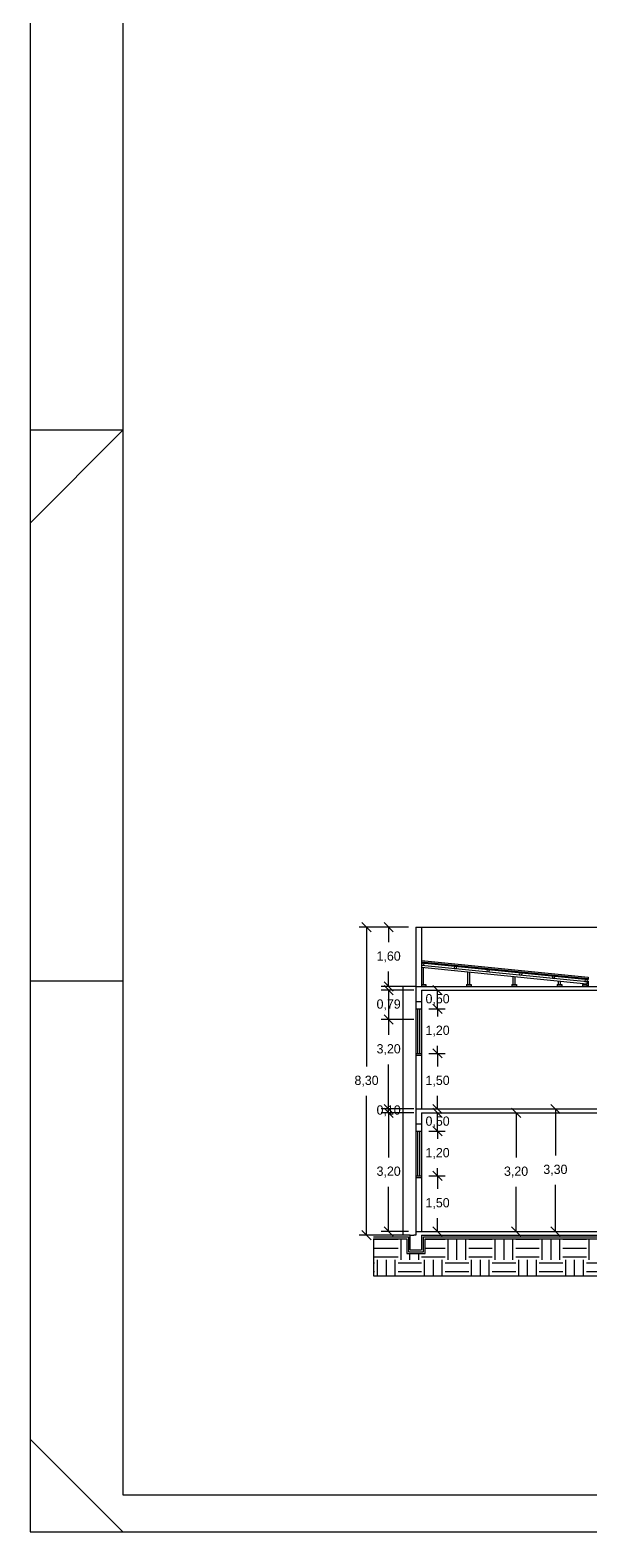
# Model space of a CAD drawing. Header units: inches. Extents: x 1211 to 1586, y 4594 to 4984.
# Drawn here: x 1280.53 to 1295.63, y 4593.59 to 4634.08 of the extents above; entities that cross this region are included whole.
import ezdxf

# ---------------------------------------------------------------- set-up
doc = ezdxf.new("R2010")
doc.units = ezdxf.units.IN
doc.header["$MEASUREMENT"] = 0
for name, color, linetype in [('1', 1, 'Continuous'), ('PAREDE', 5, 'Continuous'), ('S2MARGF', 4, 'Continuous'), ('S2MARGG', 13, 'Continuous'), ('Vão', 2, 'Continuous')]:
    doc.layers.add(name, color=color, linetype=linetype)
doc.dimstyles.new('COTA', dxfattribs={"dimtxt": 0.25, "dimasz": 0.25, "dimexe": 0.2, "dimexo": 0.2, "dimgap": 0.25, "dimtad": 1, "dimtih": 1, "dimtoh": 1, "dimzin": 1, "dimtxsty": 'Standard', "dimblk": 'OBLIQUE', "dimcen": 0.5, "dimclrd": 8, "dimclre": 8, "dimclrt": 8, "dimazin": 0, "dimtfac": 1, "dimtmove": 0, "dimatfit": 1, "dimldrblk": 'OBLIQUE', "dimfxl": 1, "dimarcsym": 0})
doc.dimstyles.new('ISO-25', dxfattribs={"dimtxt": 0.25, "dimasz": 0.25, "dimexe": 0.2, "dimexo": 0.2, "dimgap": 0.25, "dimtad": 1, "dimtih": 1, "dimtoh": 1, "dimzin": 1, "dimtxsty": 'Standard', "dimblk": 'OBLIQUE', "dimcen": 0.5, "dimclrd": 8, "dimclre": 8, "dimclrt": 8, "dimazin": 0, "dimtfac": 1, "dimtmove": 0, "dimatfit": 1, "dimldrblk": 'OBLIQUE', "dimfxl": 1, "dimarcsym": 0})

# ---------------------------------------------------------------- blocks, each defined once
blk = doc.blocks.new('_OBLIQUE')
at = {"color": 0, "linetype": 'ByBlock'}
blk.add_line((-0.5, -0.5), (0.5, 0.5), dxfattribs=at)
blk = doc.blocks.new('*D353')
at = {"color": 8, "lineweight": -2, "transparency": 16777216}
for p, q in [((1293.64, 4604.89), (1293.64, 4603.686)), ((1293.782, 4604.89), (1293.84, 4604.89)), ((1293.64, 4601.69), (1293.64, 4602.894)), ((1293.782, 4601.69), (1293.84, 4601.69))]:
    blk.add_line(p, q, dxfattribs=at)
at = {"layer": 'Defpoints', "color": 0, "transparency": 16777216}
for p in [(1293.582, 4604.89), (1293.582, 4601.69), (1293.64, 4601.69)]:
    blk.add_point(p, dxfattribs=at)
at = {"color": 8, "lineweight": -2, "transparency": 16777216, "xscale": 0.25, "yscale": 0.25, "zscale": 0.25}
for p, rotation in [((1293.64, 4604.89), 90), ((1293.64, 4601.69), 270)]:
    blk.add_blockref('_OBLIQUE', p, dxfattribs=dict(at, rotation=rotation))
at = {"color": 8, "transparency": 16777216, "insert": (1293.64, 4603.29), "char_height": 0.25, "attachment_point": 5}
blk.add_mtext('3,20', dxfattribs=at)
blk = doc.blocks.new('*D356')
at = {"layer": '1', "color": 8, "lineweight": -2, "transparency": 16777216}
for p, q in [((1294.701, 4604.99), (1294.701, 4603.736)), ((1294.701, 4601.69), (1294.701, 4602.944))]:
    blk.add_line(p, q, dxfattribs=at)
at = {"layer": 'Defpoints', "color": 0, "transparency": 16777216}
for p in [(1294.701, 4604.99), (1294.701, 4601.69), (1294.701, 4601.69)]:
    blk.add_point(p, dxfattribs=at)
at = {"layer": '1', "color": 8, "lineweight": -2, "transparency": 16777216, "xscale": 0.25, "yscale": 0.25, "zscale": 0.25}
for p, rotation in [((1294.701, 4604.99), 90), ((1294.701, 4601.69), 270)]:
    blk.add_blockref('_OBLIQUE', p, dxfattribs=dict(at, rotation=rotation))
at = {"layer": '1', "color": 8, "transparency": 16777216, "insert": (1294.701, 4603.34), "char_height": 0.25, "attachment_point": 5}
blk.add_mtext('3,30', dxfattribs=at)
blk = doc.blocks.new('*D357')
at = {"layer": '1', "color": 8, "lineweight": -2, "transparency": 16777216}
for p, q in [((1291.285, 4603.19), (1291.723, 4603.19)), ((1291.523, 4603.19), (1291.523, 4602.836)), ((1291.523, 4601.69), (1291.523, 4602.044)), ((1291.285, 4601.69), (1291.723, 4601.69))]:
    blk.add_line(p, q, dxfattribs=at)
at = {"layer": 'Defpoints', "color": 0, "transparency": 16777216}
for p in [(1291.085, 4603.19), (1291.085, 4601.69), (1291.523, 4601.69)]:
    blk.add_point(p, dxfattribs=at)
at = {"layer": '1', "color": 8, "lineweight": -2, "transparency": 16777216, "xscale": 0.25, "yscale": 0.25, "zscale": 0.25}
for p, rotation in [((1291.523, 4603.19), 90), ((1291.523, 4601.69), 270)]:
    blk.add_blockref('_OBLIQUE', p, dxfattribs=dict(at, rotation=rotation))
at = {"layer": '1', "color": 8, "transparency": 16777216, "insert": (1291.523, 4602.44), "char_height": 0.25, "attachment_point": 5}
blk.add_mtext('1,50', dxfattribs=at)
blk = doc.blocks.new('*D358')
at = {"layer": '1', "color": 8, "lineweight": -2, "transparency": 16777216}
for p, q in [((1291.523, 4604.39), (1291.523, 4604.64)), ((1291.285, 4604.39), (1291.723, 4604.39)), ((1291.523, 4604.39), (1291.523, 4604.186)), ((1291.523, 4603.19), (1291.523, 4603.394)), ((1291.285, 4603.19), (1291.723, 4603.19)), ((1291.523, 4603.19), (1291.523, 4602.94))]:
    blk.add_line(p, q, dxfattribs=at)
at = {"layer": 'Defpoints', "color": 0, "transparency": 16777216}
for p in [(1291.085, 4604.39), (1291.523, 4604.39), (1291.085, 4603.19)]:
    blk.add_point(p, dxfattribs=at)
at = {"layer": '1', "color": 8, "lineweight": -2, "transparency": 16777216, "xscale": 0.25, "yscale": 0.25, "zscale": 0.25}
for p, rotation in [((1291.523, 4604.39), 270), ((1291.523, 4603.19), 90)]:
    blk.add_blockref('_OBLIQUE', p, dxfattribs=dict(at, rotation=rotation))
at = {"layer": '1', "color": 8, "transparency": 16777216, "insert": (1291.523, 4603.79), "char_height": 0.25, "attachment_point": 5}
blk.add_mtext('1,20', dxfattribs=at)
blk = doc.blocks.new('*D359')
at = {"layer": '1', "color": 8, "lineweight": -2, "transparency": 16777216}
for p, q in [((1291.285, 4604.89), (1291.723, 4604.89)), ((1291.523, 4604.39), (1291.523, 4604.89)), ((1291.285, 4604.39), (1291.723, 4604.39))]:
    blk.add_line(p, q, dxfattribs=at)
at = {"layer": 'Defpoints', "color": 0, "transparency": 16777216}
for p in [(1291.085, 4604.89), (1291.523, 4604.89), (1291.085, 4604.39)]:
    blk.add_point(p, dxfattribs=at)
at = {"layer": '1', "color": 8, "lineweight": -2, "transparency": 16777216, "xscale": 0.25, "yscale": 0.25, "zscale": 0.25}
for p, rotation in [((1291.523, 4604.89), 90), ((1291.523, 4604.39), 270)]:
    blk.add_blockref('_OBLIQUE', p, dxfattribs=dict(at, rotation=rotation))
at = {"layer": '1', "color": 8, "transparency": 16777216, "insert": (1291.523, 4604.64), "char_height": 0.25, "attachment_point": 5}
blk.add_mtext('0,50', dxfattribs=at)
blk = doc.blocks.new('*D360')
at = {"layer": '1', "color": 8, "lineweight": -2, "transparency": 16777216}
for p, q in [((1291.285, 4606.49), (1291.723, 4606.49)), ((1291.523, 4606.49), (1291.523, 4606.136)), ((1291.285, 4604.99), (1291.723, 4604.99)), ((1291.523, 4604.99), (1291.523, 4605.344))]:
    blk.add_line(p, q, dxfattribs=at)
at = {"layer": 'Defpoints', "color": 0, "transparency": 16777216}
for p in [(1291.085, 4606.49), (1291.523, 4606.49), (1291.085, 4604.99)]:
    blk.add_point(p, dxfattribs=at)
at = {"layer": '1', "color": 8, "lineweight": -2, "transparency": 16777216, "xscale": 0.25, "yscale": 0.25, "zscale": 0.25}
for p, rotation in [((1291.523, 4606.49), 90), ((1291.523, 4604.99), 270)]:
    blk.add_blockref('_OBLIQUE', p, dxfattribs=dict(at, rotation=rotation))
at = {"layer": '1', "color": 8, "transparency": 16777216, "insert": (1291.523, 4605.74), "char_height": 0.25, "attachment_point": 5}
blk.add_mtext('1,50', dxfattribs=at)
blk = doc.blocks.new('*D361')
at = {"layer": '1', "color": 8, "lineweight": -2, "transparency": 16777216}
for p, q in [((1291.523, 4607.69), (1291.523, 4607.94)), ((1291.285, 4607.69), (1291.723, 4607.69)), ((1291.523, 4607.69), (1291.523, 4607.486)), ((1291.523, 4606.49), (1291.523, 4606.694)), ((1291.285, 4606.49), (1291.723, 4606.49)), ((1291.523, 4606.49), (1291.523, 4606.24))]:
    blk.add_line(p, q, dxfattribs=at)
at = {"layer": 'Defpoints', "color": 0, "transparency": 16777216}
for p in [(1291.085, 4607.69), (1291.523, 4607.69), (1291.085, 4606.49)]:
    blk.add_point(p, dxfattribs=at)
at = {"layer": '1', "color": 8, "lineweight": -2, "transparency": 16777216, "xscale": 0.25, "yscale": 0.25, "zscale": 0.25}
for p, rotation in [((1291.523, 4607.69), 270), ((1291.523, 4606.49), 90)]:
    blk.add_blockref('_OBLIQUE', p, dxfattribs=dict(at, rotation=rotation))
at = {"layer": '1', "color": 8, "transparency": 16777216, "insert": (1291.523, 4607.09), "char_height": 0.25, "attachment_point": 5}
blk.add_mtext('1,20', dxfattribs=at)
blk = doc.blocks.new('*D362')
at = {"layer": '1', "color": 8, "lineweight": -2, "transparency": 16777216}
for p, q in [((1291.285, 4608.19), (1291.723, 4608.19)), ((1291.523, 4607.69), (1291.523, 4608.19)), ((1291.285, 4607.69), (1291.723, 4607.69))]:
    blk.add_line(p, q, dxfattribs=at)
at = {"layer": 'Defpoints', "color": 0, "transparency": 16777216}
for p in [(1291.085, 4608.19), (1291.523, 4608.19), (1291.085, 4607.69)]:
    blk.add_point(p, dxfattribs=at)
at = {"layer": '1', "color": 8, "lineweight": -2, "transparency": 16777216, "xscale": 0.25, "yscale": 0.25, "zscale": 0.25}
for p, rotation in [((1291.523, 4608.19), 90), ((1291.523, 4607.69), 270)]:
    blk.add_blockref('_OBLIQUE', p, dxfattribs=dict(at, rotation=rotation))
at = {"layer": '1', "color": 8, "transparency": 16777216, "insert": (1291.523, 4607.94), "char_height": 0.25, "attachment_point": 5}
blk.add_mtext('0,50', dxfattribs=at)
blk = doc.blocks.new('*D363')
at = {"layer": '1', "color": 8, "lineweight": -2, "transparency": 16777216}
for p, q in [((1290.735, 4604.89), (1290.002, 4604.89)), ((1290.202, 4604.89), (1290.202, 4603.686)), ((1290.202, 4601.69), (1290.202, 4602.894)), ((1290.735, 4601.69), (1290.002, 4601.69))]:
    blk.add_line(p, q, dxfattribs=at)
at = {"layer": 'Defpoints', "color": 0, "transparency": 16777216}
for p in [(1290.202, 4604.89), (1290.935, 4604.89), (1290.935, 4601.69)]:
    blk.add_point(p, dxfattribs=at)
at = {"layer": '1', "color": 8, "lineweight": -2, "transparency": 16777216, "xscale": 0.25, "yscale": 0.25, "zscale": 0.25}
for p, rotation in [((1290.202, 4604.89), 90), ((1290.202, 4601.69), 270)]:
    blk.add_blockref('_OBLIQUE', p, dxfattribs=dict(at, rotation=rotation))
at = {"layer": '1', "color": 8, "transparency": 16777216, "insert": (1290.202, 4603.29), "char_height": 0.25, "attachment_point": 5}
blk.add_mtext('3,20', dxfattribs=at)
blk = doc.blocks.new('*D364')
at = {"layer": '1', "color": 8, "lineweight": -2, "transparency": 16777216}
for p, q in [((1290.885, 4604.99), (1290.002, 4604.99)), ((1290.202, 4604.99), (1290.202, 4605.24)), ((1290.202, 4604.89), (1290.202, 4604.99)), ((1290.885, 4604.89), (1290.002, 4604.89)), ((1290.202, 4604.89), (1290.202, 4604.64))]:
    blk.add_line(p, q, dxfattribs=at)
at = {"layer": 'Defpoints', "color": 0, "transparency": 16777216}
for p in [(1290.202, 4604.99), (1291.085, 4604.99), (1291.085, 4604.89)]:
    blk.add_point(p, dxfattribs=at)
at = {"layer": '1', "color": 8, "lineweight": -2, "transparency": 16777216, "xscale": 0.25, "yscale": 0.25, "zscale": 0.25}
for p, rotation in [((1290.202, 4604.99), 270), ((1290.202, 4604.89), 90)]:
    blk.add_blockref('_OBLIQUE', p, dxfattribs=dict(at, rotation=rotation))
at = {"layer": '1', "color": 8, "transparency": 16777216, "insert": (1290.202, 4604.94), "char_height": 0.25, "attachment_point": 5}
blk.add_mtext('0,10', dxfattribs=at)
blk = doc.blocks.new('*D365')
at = {"layer": '1', "color": 8, "lineweight": -2, "transparency": 16777216}
for p, q in [((1290.885, 4608.19), (1290.002, 4608.19)), ((1290.202, 4608.19), (1290.202, 4606.986)), ((1290.202, 4604.99), (1290.202, 4606.194)), ((1290.885, 4604.99), (1290.002, 4604.99))]:
    blk.add_line(p, q, dxfattribs=at)
at = {"layer": 'Defpoints', "color": 0, "transparency": 16777216}
for p in [(1290.202, 4608.19), (1291.085, 4608.19), (1291.085, 4604.99)]:
    blk.add_point(p, dxfattribs=at)
at = {"layer": '1', "color": 8, "lineweight": -2, "transparency": 16777216, "xscale": 0.25, "yscale": 0.25, "zscale": 0.25}
for p, rotation in [((1290.202, 4608.19), 90), ((1290.202, 4604.99), 270)]:
    blk.add_blockref('_OBLIQUE', p, dxfattribs=dict(at, rotation=rotation))
at = {"layer": '1', "color": 8, "transparency": 16777216, "insert": (1290.202, 4606.59), "char_height": 0.25, "attachment_point": 5}
blk.add_mtext('3,20', dxfattribs=at)
blk = doc.blocks.new('*D366')
at = {"layer": '1', "color": 8, "lineweight": -2, "transparency": 16777216}
for p, q in [((1290.885, 4608.19), (1290.002, 4608.19)), ((1290.202, 4608.19), (1290.202, 4607.404)), ((1290.885, 4607.404), (1290.002, 4607.404))]:
    blk.add_line(p, q, dxfattribs=at)
at = {"layer": 'Defpoints', "color": 0, "transparency": 16777216}
for p in [(1291.085, 4608.19), (1290.202, 4607.404), (1291.085, 4607.404)]:
    blk.add_point(p, dxfattribs=at)
at = {"layer": '1', "color": 8, "lineweight": -2, "transparency": 16777216, "xscale": 0.25, "yscale": 0.25, "zscale": 0.25}
for p, rotation in [((1290.202, 4608.19), 90), ((1290.202, 4607.404), 270)]:
    blk.add_blockref('_OBLIQUE', p, dxfattribs=dict(at, rotation=rotation))
at = {"layer": '1', "color": 8, "transparency": 16777216, "insert": (1290.202, 4607.797), "char_height": 0.25, "attachment_point": 5}
blk.add_mtext('0,79', dxfattribs=at)
blk = doc.blocks.new('*D367')
at = {"layer": '1', "color": 8, "lineweight": -2, "transparency": 16777216}
for p, q in [((1290.735, 4609.89), (1290.002, 4609.89)), ((1290.202, 4609.89), (1290.202, 4609.486)), ((1290.202, 4608.29), (1290.202, 4608.694)), ((1290.735, 4608.29), (1290.002, 4608.29))]:
    blk.add_line(p, q, dxfattribs=at)
at = {"layer": 'Defpoints', "color": 0, "transparency": 16777216}
for p in [(1290.202, 4609.89), (1290.935, 4609.89), (1290.935, 4608.29)]:
    blk.add_point(p, dxfattribs=at)
at = {"layer": '1', "color": 8, "lineweight": -2, "transparency": 16777216, "xscale": 0.25, "yscale": 0.25, "zscale": 0.25}
for p, rotation in [((1290.202, 4609.89), 90), ((1290.202, 4608.29), 270)]:
    blk.add_blockref('_OBLIQUE', p, dxfattribs=dict(at, rotation=rotation))
at = {"layer": '1', "color": 8, "transparency": 16777216, "insert": (1290.202, 4609.09), "char_height": 0.25, "attachment_point": 5}
blk.add_mtext('1,60', dxfattribs=at)
blk = doc.blocks.new('*D368')
at = {"layer": '1', "color": 8, "lineweight": -2, "transparency": 16777216}
for p, q in [((1290.735, 4609.89), (1289.406, 4609.89)), ((1289.606, 4609.89), (1289.606, 4606.136)), ((1289.606, 4601.59), (1289.606, 4605.344)), ((1290.735, 4601.59), (1289.406, 4601.59))]:
    blk.add_line(p, q, dxfattribs=at)
at = {"layer": 'Defpoints', "color": 0, "transparency": 16777216}
for p in [(1290.935, 4609.89), (1289.606, 4601.59), (1290.935, 4601.59)]:
    blk.add_point(p, dxfattribs=at)
at = {"layer": '1', "color": 8, "lineweight": -2, "transparency": 16777216, "xscale": 0.25, "yscale": 0.25, "zscale": 0.25}
for p, rotation in [((1289.606, 4609.89), 90), ((1289.606, 4601.59), 270)]:
    blk.add_blockref('_OBLIQUE', p, dxfattribs=dict(at, rotation=rotation))
at = {"layer": '1', "color": 8, "transparency": 16777216, "insert": (1289.606, 4605.74), "char_height": 0.25, "attachment_point": 5}
blk.add_mtext('8,30', dxfattribs=at)

msp = doc.modelspace()

# ---------------------------------------------------------------- hatches: boundary and pattern name
at = {"layer": '1'}
h = msp.add_hatch(dxfattribs=at)
h.set_pattern_fill('EARTH', color=256, scale=0.1, style=0)
h.set_pattern_definition([(0, (-874.25815, 3657.3934), (0.635, 0.635), [0.635, -0.635]), (0, (-874.25815, 3657.6315), (0.635, 0.635), [0.635, -0.635]), (0, (-874.25815, 3657.8696), (0.635, 0.635), [0.635, -0.635]), (90, (-874.1788, 3657.949), (-0.635, 0.635), [0.635, -0.635]), (90, (-873.94065, 3657.949), (-0.635, 0.635), [0.635, -0.635]), (90, (-873.7025, 3657.949), (-0.635, 0.635), [0.635, -0.635])])
h.paths.add_polyline_path([(1322.8846, 4602.0899), (1321.9846, 4602.0899), (1321.9846, 4601.6899), (1321.4846, 4601.6899), (1321.4846, 4602.0899), (1315.7596, 4602.0899), (1315.7596, 4601.6978), (1315.2596, 4601.6978), (1315.2596, 4601.9899), (1312.6596, 4601.9899), (1312.6596, 4601.6899), (1312.1471, 4601.6899), (1312.1471, 4601.2899), (1300.6146, 4601.2899), (1300.6146, 4601.0899), (1300.1146, 4601.0899), (1300.1146, 4601.3899), (1297.5146, 4601.3899), (1297.5146, 4601.0899), (1297.0146, 4601.0899), (1297.0146, 4601.4899), (1291.1896, 4601.4899), (1291.1896, 4601.0899), (1290.6896, 4601.0899), (1290.6896, 4601.4899), (1289.7896, 4601.4899), (1289.7896, 4600.4899), (1322.8846, 4600.4899)])

# ---------------------------------------------------------------- linework, layer by layer
for points in [[(1289.7896, 4601.5399), (1290.7396, 4601.5399), (1290.7396, 4601.1399), (1291.1396, 4601.1399), (1291.1396, 4601.5399), (1297.0646, 4601.5399), (1297.0646, 4601.1399), (1297.4646, 4601.1399), (1297.4646, 4601.4399), (1300.1646, 4601.4399), (1300.1646, 4601.1399), (1300.5646, 4601.1399), (1300.5646, 4601.3399)], [(1289.7896, 4601.4899), (1290.6896, 4601.4899), (1290.6896, 4601.0899), (1291.1896, 4601.0899), (1291.1896, 4601.4899), (1297.0146, 4601.4899), (1297.0146, 4601.0899), (1297.5146, 4601.0899), (1297.5146, 4601.3899), (1300.1146, 4601.3899), (1300.1146, 4601.0899), (1300.6146, 4601.0899), (1300.6146, 4601.2899)]]:
    msp.add_lwpolyline(points)
for p, q in [((1290.9346, 4609.8899), (1300.2846, 4609.8899)), ((1291.0846, 4608.9908), (1295.59, 4608.5402)), ((1291.0846, 4608.9606), (1295.587, 4608.5104)), ((1291.0846, 4608.9305), (1295.584, 4608.4805)), ((1291.0846, 4608.8702), (1295.5579, 4608.4228)), ((1291.0846, 4608.8099), (1295.5519, 4608.3631)), ((1291.0966, 4608.9293), (1291.0906, 4608.8696)), ((1291.0966, 4608.9293), (1291.0906, 4608.8696)), ((1291.0906, 4608.8696), (1291.1503, 4608.8636)), ((1291.1563, 4608.9233), (1291.0966, 4608.9293)), ((1291.1446, 4608.3499), (1291.1446, 4608.8039)), ((1291.1503, 4608.8636), (1291.1563, 4608.9233)), ((1291.9786, 4608.8411), (1291.9727, 4608.7813)), ((1291.9727, 4608.7813), (1292.0324, 4608.7754)), ((1292.0383, 4608.8351), (1291.9786, 4608.8411)), ((1292.0324, 4608.7754), (1292.0383, 4608.8351)), ((1292.3367, 4608.3499), (1292.3367, 4608.6846)), ((1292.3967, 4608.3499), (1292.3967, 4608.6786)), ((1292.8607, 4608.7528), (1292.8547, 4608.6931)), ((1292.8547, 4608.6931), (1292.9144, 4608.6872)), ((1292.9204, 4608.7469), (1292.8607, 4608.7528)), ((1292.9144, 4608.6872), (1292.9204, 4608.7469)), ((1293.7428, 4608.6646), (1293.7368, 4608.6049)), ((1293.8025, 4608.6587), (1293.7428, 4608.6646)), ((1293.7965, 4608.599), (1293.8025, 4608.6587)), ((1290.5846, 4608.2899), (1290.5846, 4601.5899)), ((1290.9346, 4608.2899), (1290.5846, 4608.2899)), ((1291.0846, 4608.3499), (1291.2046, 4608.3499)), ((1291.2046, 4608.2899), (1291.0846, 4608.2899)), ((1291.2046, 4608.3499), (1291.2046, 4608.2899)), ((1292.3067, 4608.3499), (1292.4267, 4608.3499)), ((1292.3067, 4608.3499), (1292.3067, 4608.2899)), ((1292.4267, 4608.2899), (1292.3067, 4608.2899)), ((1292.4267, 4608.3499), (1292.4267, 4608.2899)), ((1293.5289, 4608.3499), (1293.6489, 4608.3499)), ((1293.5289, 4608.3499), (1293.5289, 4608.2899)), ((1293.6489, 4608.2899), (1293.5289, 4608.2899)), ((1293.5589, 4608.3499), (1293.5589, 4608.5624)), ((1293.6189, 4608.3499), (1293.6189, 4608.5564)), ((1293.6489, 4608.3499), (1293.6489, 4608.2899)), ((1293.7368, 4608.6049), (1293.7965, 4608.599)), ((1294.6248, 4608.5764), (1294.6188, 4608.5167)), ((1294.6188, 4608.5167), (1294.6786, 4608.5108)), ((1294.6845, 4608.5705), (1294.6248, 4608.5764)), ((1294.6786, 4608.5108), (1294.6845, 4608.5705)), ((1294.751, 4608.3499), (1294.871, 4608.3499)), ((1294.751, 4608.3499), (1294.751, 4608.2899)), ((1294.871, 4608.2899), (1294.751, 4608.2899)), ((1294.781, 4608.3499), (1294.781, 4608.4402)), ((1294.841, 4608.3499), (1294.841, 4608.4342)), ((1294.871, 4608.3499), (1294.871, 4608.2899)), ((1295.4319, 4608.3499), (1295.5519, 4608.3499)), ((1295.4319, 4608.3499), (1295.4319, 4608.2899)), ((1295.5519, 4608.2899), (1295.4319, 4608.2899)), ((1295.5042, 4608.4885), (1295.4982, 4608.4288)), ((1295.4982, 4608.4288), (1295.5579, 4608.4228)), ((1295.5639, 4608.4825), (1295.5042, 4608.4885)), ((1295.5579, 4608.4228), (1295.5519, 4608.3631)), ((1295.5519, 4608.3499), (1295.5519, 4608.2899)), ((1295.5579, 4608.4228), (1295.5639, 4608.4825)), ((1295.5623, 4608.4399), (1295.5859, 4608.4399)), ((1295.59, 4608.5402), (1295.584, 4608.4805)), ((1295.5859, 4608.4399), (1295.5859, 4608.2899)), ((1295.5859, 4608.2899), (1295.6833, 4608.2899)), ((1290.9846, 4607.6899), (1290.9846, 4606.4899)), ((1291.0346, 4607.6899), (1291.0346, 4606.4899)), ((1290.9846, 4604.3899), (1290.9846, 4603.1899)), ((1291.0346, 4604.3899), (1291.0346, 4603.1899)), ((1289.7896, 4601.4899), (1289.7896, 4600.4899)), ((1289.7896, 4600.4899), (1322.8846, 4600.4899))]:
    msp.add_line(p, q, dxfattribs=at)
at = {"layer": 'PAREDE'}
for p, q in [((1290.9346, 4609.8899), (1290.9346, 4607.6899)), ((1291.0846, 4609.8899), (1291.0846, 4608.2899)), ((1290.9346, 4608.2899), (1300.4346, 4608.2899)), ((1290.9346, 4607.8899), (1291.0846, 4607.8899)), ((1291.0846, 4608.1899), (1291.0846, 4607.6899)), ((1291.0846, 4608.1899), (1297.1846, 4608.1899)), ((1290.9346, 4607.6899), (1291.0846, 4607.6899)), ((1290.9346, 4606.4899), (1290.9346, 4604.3899)), ((1290.9346, 4606.4899), (1291.0846, 4606.4899)), ((1290.9346, 4606.4399), (1291.0846, 4606.4399)), ((1291.0846, 4606.4899), (1291.0846, 4604.9899)), ((1290.9346, 4604.9899), (1300.4346, 4604.9899)), ((1290.9346, 4604.5899), (1291.0846, 4604.5899)), ((1291.0846, 4604.8899), (1291.0846, 4604.3899)), ((1291.0846, 4604.8899), (1297.1846, 4604.8899)), ((1290.9346, 4604.3899), (1291.0846, 4604.3899)), ((1290.9346, 4603.1899), (1290.9346, 4601.5899)), ((1290.9346, 4603.1899), (1291.0846, 4603.1899)), ((1290.9346, 4603.1399), (1291.0846, 4603.1399)), ((1291.0846, 4603.1899), (1291.0846, 4601.6899)), ((1290.7846, 4601.5899), (1289.7846, 4601.5899)), ((1290.7846, 4601.1899), (1290.7846, 4601.5899)), ((1290.7846, 4601.5899), (1290.8846, 4601.5899)), ((1290.9346, 4601.5899), (1290.8846, 4601.5899)), ((1290.9346, 4601.6899), (1297.1846, 4601.6899)), ((1291.0846, 4601.5899), (1297.1096, 4601.5899)), ((1291.0846, 4601.5899), (1291.0846, 4601.1899)), ((1290.7846, 4601.1899), (1291.0846, 4601.1899))]:
    msp.add_line(p, q, dxfattribs=at)
at = {"layer": 'S2MARGF'}
for p, q in [((1283.026, 4623.2872), (1280.526, 4620.7872)), ((1283.026, 4623.2872), (1280.526, 4623.2872)), ((1283.026, 4608.4372), (1280.526, 4608.4372)), ((1283.026, 4593.5872), (1280.526, 4596.0872))]:
    msp.add_line(p, q, dxfattribs=at)
msp.add_lwpolyline([(1280.526, 4593.5872), (1385.926, 4593.5872), (1385.926, 4677.6872), (1280.526, 4677.6872)], close=True, dxfattribs=at)
at = {"layer": 'S2MARGG'}
for p, q in [((1283.026, 4676.6872), (1283.026, 4594.5872)), ((1283.026, 4594.5872), (1384.926, 4594.5872))]:
    msp.add_line(p, q, dxfattribs=at)
at = {"layer": 'Vão'}
for p, q in [((1290.9346, 4607.6899), (1290.9346, 4606.4899)), ((1291.0846, 4607.6899), (1291.0846, 4606.4899)), ((1290.9346, 4604.3899), (1290.9346, 4603.1899)), ((1291.0846, 4604.3899), (1291.0846, 4603.1899))]:
    msp.add_line(p, q, dxfattribs=at)

# ---------------------------------------------------------------- dimensions: what is measured, and where the dimension line sits
dim = msp.add_linear_dim(base=(1293.6403, 4601.6899), p1=(1293.5817, 4604.8899), p2=(1293.5817, 4601.6899), angle=90, dimstyle='COTA')
dim.commit()
dim.dimension.update_dxf_attribs({"geometry": '*D353', "text_midpoint": (1293.6403, 4603.2899)})
at = {"layer": '1'}
for base, p1, p2, picture, middle in [((1289.6065, 4601.5899), (1290.9346, 4609.8899), (1290.9346, 4601.5899), '*D368', (1289.6065, 4605.7399)), ((1290.2016, 4609.8899), (1290.9346, 4608.2899), (1290.9346, 4609.8899), '*D367', (1290.2016, 4609.0899)), ((1290.2016, 4608.1899), (1291.0846, 4604.9899), (1291.0846, 4608.1899), '*D365', (1290.2016, 4606.5899)), ((1291.5226, 4607.6899), (1291.0846, 4606.4899), (1291.0846, 4607.6899), '*D361', (1291.5226, 4607.0899)), ((1291.5226, 4606.4899), (1291.0846, 4604.9899), (1291.0846, 4606.4899), '*D360', (1291.5226, 4605.7399)), ((1290.2016, 4604.8899), (1290.9346, 4601.6899), (1290.9346, 4604.8899), '*D363', (1290.2016, 4603.2899)), ((1294.7009, 4601.6899), (1294.7009, 4604.9899), (1294.7009, 4601.6899), '*D356', (1294.7009, 4603.3399)), ((1291.5226, 4604.3899), (1291.0846, 4603.1899), (1291.0846, 4604.3899), '*D358', (1291.5226, 4603.7899)), ((1291.5226, 4601.6899), (1291.0846, 4603.1899), (1291.0846, 4601.6899), '*D357', (1291.5226, 4602.4399))]:
    dim = msp.add_linear_dim(base=base, p1=p1, p2=p2, angle=90, dimstyle='ISO-25', dxfattribs=at)
    dim.commit()
    dim.dimension.update_dxf_attribs({"geometry": picture, "text_midpoint": middle})
for base, p1, p2, picture, middle in [((1290.2016, 4607.4041), (1291.0846, 4608.1899), (1291.0846, 4607.4041), '*D366', (1290.2016, 4607.797)), ((1291.5226, 4608.1899), (1291.0846, 4607.6899), (1291.0846, 4608.1899), '*D362', (1291.5226, 4607.9399)), ((1290.2016, 4604.9899), (1291.0846, 4604.8899), (1291.0846, 4604.9899), '*D364', (1290.2016, 4604.9399)), ((1291.5226, 4604.8899), (1291.0846, 4604.3899), (1291.0846, 4604.8899), '*D359', (1291.5226, 4604.6399))]:
    dim = msp.add_linear_dim(base=base, p1=p1, p2=p2, angle=90, dimstyle='ISO-25', dxfattribs=at)
    dim.commit()
    dim.dimension.update_dxf_attribs({"geometry": picture, "text_midpoint": middle, "dimtype": 160})

doc.saveas('drawing.dxf')
